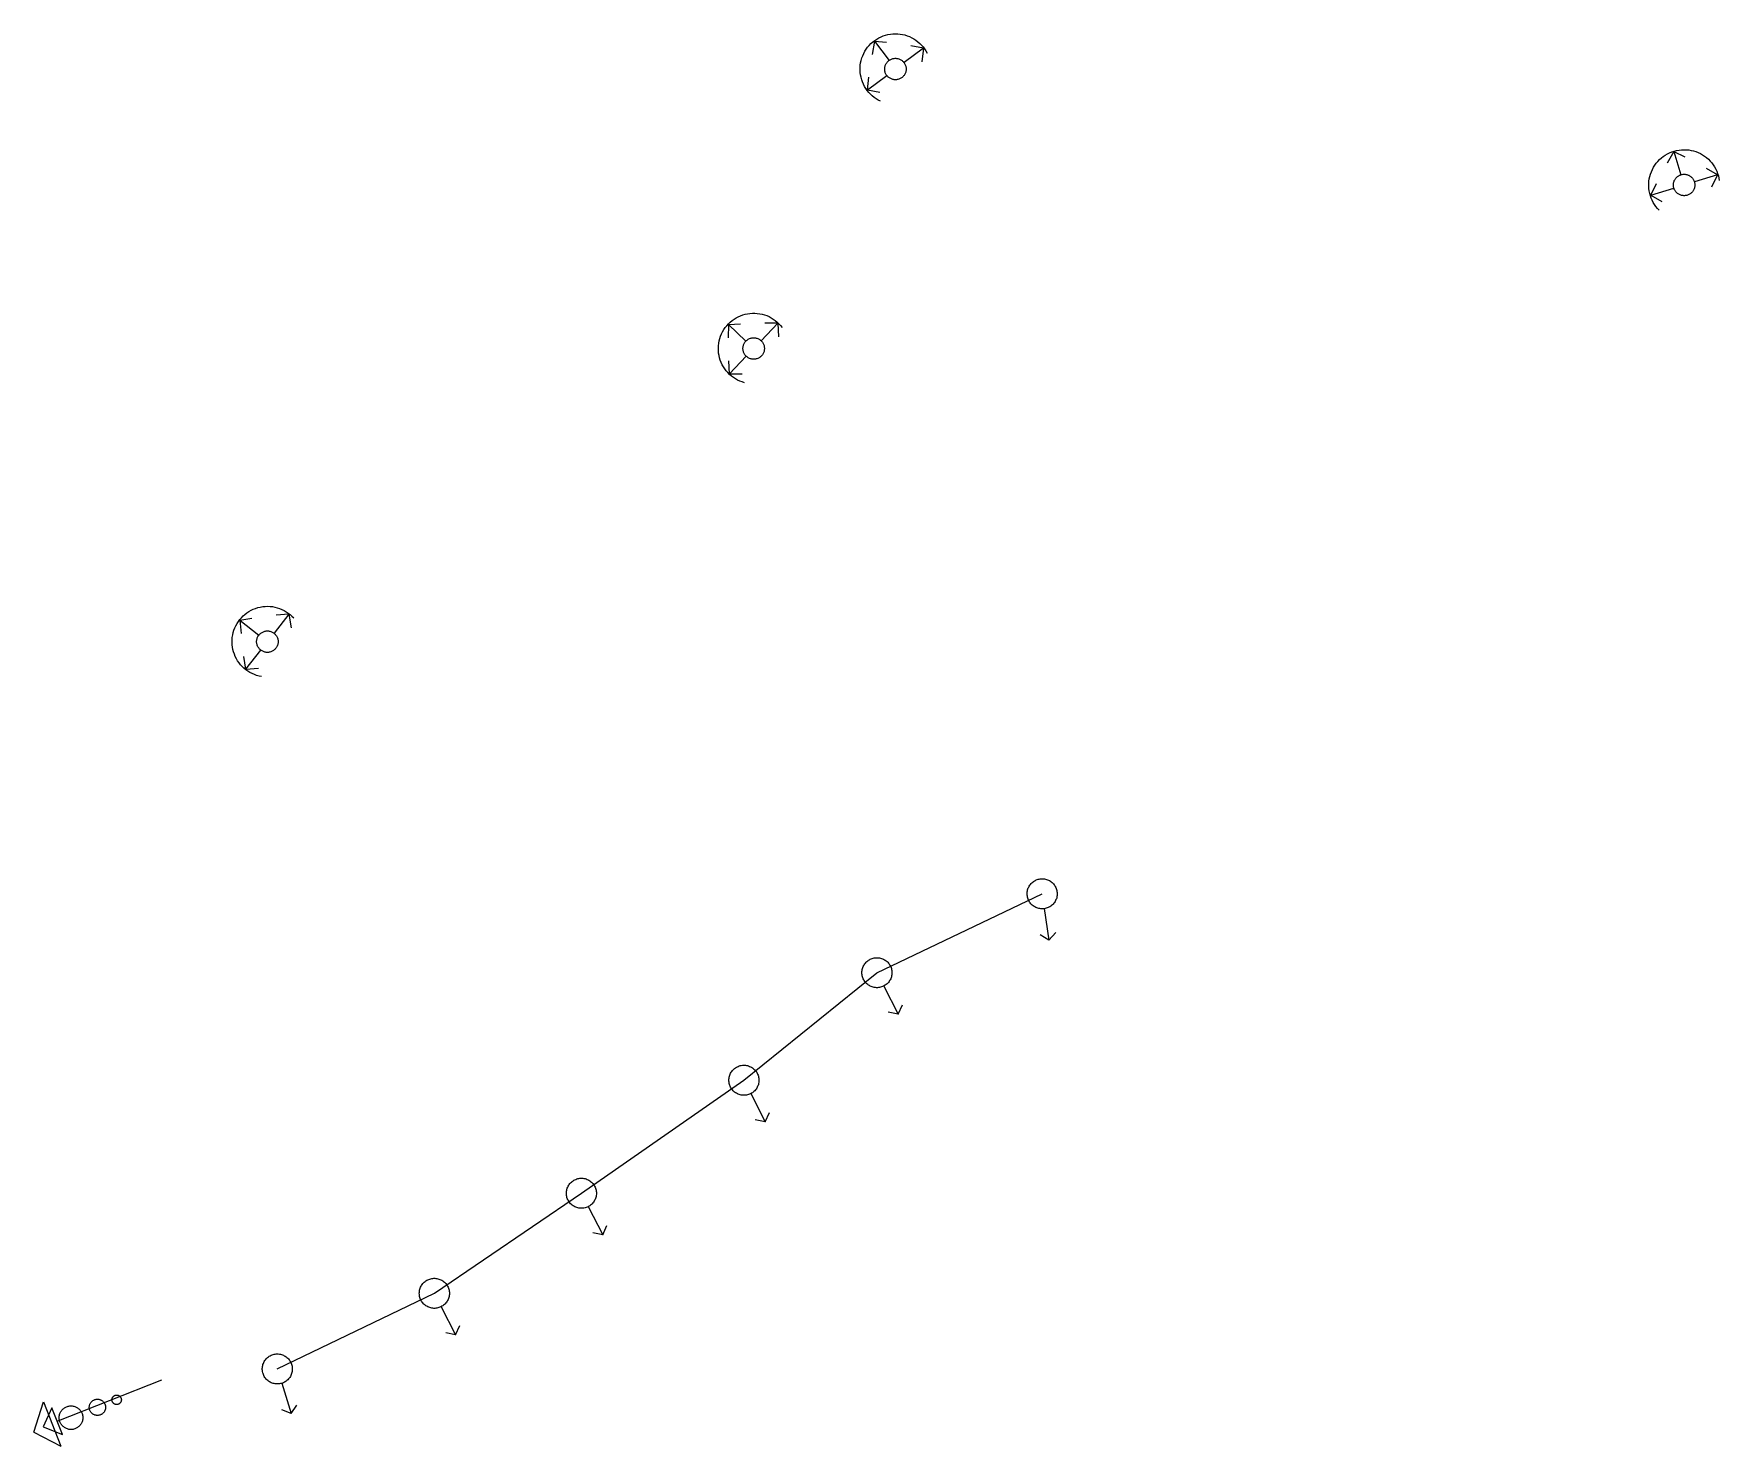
# Model space of a CAD drawing. Header units: inches. Extents: x 21905 to 29562, y 37649 to 43473.
# Drawn here: x 22855.4 to 23205.1, y 38401.6 to 38694.7 of the extents above; entities that cross this region are included whole.
import ezdxf

# ---------------------------------------------------------------- set-up
doc = ezdxf.new("R2010")
doc.units = ezdxf.units.IN
doc.header["$MEASUREMENT"] = 0

msp = doc.modelspace()

# ---------------------------------------------------------------- linework, layer by layer
for points in [[(23031.07, 38680.75), (23030.62, 38680.98), (23030.19, 38681.24), (23029.77, 38681.53), (23029.37, 38681.85), (23029, 38682.2), (23028.66, 38682.57), (23028.33, 38682.96), (23028.04, 38683.38), (23027.78, 38683.81), (23027.55, 38684.26), (23027.34, 38684.73), (23027.18, 38685.21), (23027.04, 38685.7), (23026.94, 38686.2), (23026.88, 38686.7), (23026.84, 38687.21), (23026.85, 38687.72), (23026.89, 38688.22), (23026.96, 38688.73), (23027.07, 38689.22), (23027.21, 38689.71), (23027.39, 38690.19), (23027.6, 38690.65), (23027.84, 38691.1), (23028.11, 38691.53), (23028.41, 38691.94), (23028.74, 38692.33), (23029.09, 38692.69), (23029.47, 38693.03), (23029.87, 38693.34), (23030.29, 38693.63), (23030.73, 38693.88), (23031.19, 38694.11), (23031.66, 38694.3), (23032.14, 38694.46), (23032.63, 38694.58), (23033.13, 38694.67), (23033.64, 38694.73), (23034.15, 38694.75), (23034.65, 38694.73), (23035.16, 38694.68), (23035.66, 38694.6), (23036.15, 38694.48), (23036.64, 38694.33), (23037.11, 38694.14), (23037.57, 38693.92), (23038.01, 38693.67), (23038.44, 38693.4), (23038.84, 38693.09), (23039.22, 38692.75), (23039.58, 38692.39), (23039.91, 38692.01), (23040.22, 38691.6), (23040.49, 38691.17), (23040.74, 38690.73)], [(23029.85, 38693.22), (23029.34, 38690.46)], [(23029.85, 38693.22), (23032.85, 38689.2)], [(23029.85, 38693.22), (23032.32, 38692.96)], [(23039.98, 38691.74), (23035.96, 38688.75)], [(23039.98, 38691.74), (23037.35, 38692.23)], [(23039.98, 38691.74), (23039.67, 38688.91)], [(23036.4, 38687.42), (23036.4, 38687.26), (23036.38, 38687.11), (23036.35, 38686.95), (23036.32, 38686.8), (23036.27, 38686.66), (23036.21, 38686.51), (23036.14, 38686.37), (23036.06, 38686.24), (23035.98, 38686.11), (23035.88, 38685.99), (23035.78, 38685.87), (23035.67, 38685.76), (23035.55, 38685.66), (23035.42, 38685.57), (23035.29, 38685.49), (23035.15, 38685.42), (23035.01, 38685.35), (23034.86, 38685.3), (23034.71, 38685.26), (23034.56, 38685.22), (23034.41, 38685.2), (23034.25, 38685.19), (23034.1, 38685.19), (23033.94, 38685.2), (23033.79, 38685.22), (23033.64, 38685.26), (23033.49, 38685.3), (23033.34, 38685.35), (23033.2, 38685.42), (23033.06, 38685.49), (23032.93, 38685.57), (23032.8, 38685.66), (23032.69, 38685.76), (23032.57, 38685.87), (23032.47, 38685.99), (23032.37, 38686.11), (23032.29, 38686.24), (23032.21, 38686.37), (23032.14, 38686.51), (23032.08, 38686.66), (23032.04, 38686.8), (23032, 38686.95), (23031.97, 38687.11), (23031.95, 38687.26), (23031.95, 38687.42), (23031.95, 38687.57), (23031.97, 38687.73), (23032, 38687.88), (23032.04, 38688.03), (23032.08, 38688.18), (23032.14, 38688.32), (23032.21, 38688.46), (23032.29, 38688.6), (23032.37, 38688.73), (23032.47, 38688.85), (23032.57, 38688.96), (23032.69, 38689.07), (23032.8, 38689.17), (23032.93, 38689.26), (23033.06, 38689.35), (23033.2, 38689.42), (23033.34, 38689.48), (23033.49, 38689.54), (23033.64, 38689.58), (23033.79, 38689.61), (23033.94, 38689.63), (23034.1, 38689.64), (23034.25, 38689.64), (23034.41, 38689.63), (23034.56, 38689.61), (23034.71, 38689.58), (23034.86, 38689.54), (23035.01, 38689.48), (23035.15, 38689.42), (23035.29, 38689.35), (23035.42, 38689.26), (23035.55, 38689.17), (23035.67, 38689.07), (23035.78, 38688.96), (23035.88, 38688.85), (23035.98, 38688.73), (23036.06, 38688.6), (23036.14, 38688.46), (23036.21, 38688.32), (23036.27, 38688.18), (23036.32, 38688.03), (23036.35, 38687.88), (23036.38, 38687.73), (23036.4, 38687.57), (23036.4, 38687.42)], [(23028.37, 38683.09), (23032.39, 38686.09)], [(23028.37, 38683.09), (23028.66, 38685.75)], [(23028.37, 38683.09), (23030.95, 38682.62)], [(23192.65, 38658.12), (23192.31, 38658.49), (23191.98, 38658.89), (23191.69, 38659.3), (23191.43, 38659.74), (23191.19, 38660.19), (23190.99, 38660.65), (23190.82, 38661.13), (23190.69, 38661.62), (23190.58, 38662.12), (23190.52, 38662.62), (23190.49, 38663.13), (23190.49, 38663.64), (23190.53, 38664.15), (23190.6, 38664.65), (23190.71, 38665.14), (23190.85, 38665.63), (23191.03, 38666.11), (23191.24, 38666.57), (23191.47, 38667.02), (23191.74, 38667.45), (23192.04, 38667.86), (23192.37, 38668.25), (23192.72, 38668.62), (23193.1, 38668.96), (23193.5, 38669.27), (23193.92, 38669.56), (23194.36, 38669.81), (23194.82, 38670.04), (23195.29, 38670.23), (23195.77, 38670.39), (23196.26, 38670.51), (23196.76, 38670.6), (23197.27, 38670.66), (23197.77, 38670.68), (23198.28, 38670.67), (23198.79, 38670.62), (23199.29, 38670.54), (23199.78, 38670.42), (23200.27, 38670.27), (23200.74, 38670.08), (23201.2, 38669.86), (23201.64, 38669.61), (23202.07, 38669.34), (23202.47, 38669.03), (23202.85, 38668.69), (23203.21, 38668.33), (23203.55, 38667.95), (23203.85, 38667.54), (23204.13, 38667.12), (23204.37, 38666.67), (23204.59, 38666.21), (23204.77, 38665.74), (23204.92, 38665.25), (23205.04, 38664.76), (23205.12, 38664.26)], [(23195.71, 38670.28), (23194.3, 38667.85)], [(23195.71, 38670.28), (23197.17, 38665.48)], [(23195.71, 38670.28), (23197.94, 38669.2)], [(23204.75, 38665.47), (23202.43, 38666.81)], [(23190.9, 38661.24), (23192.07, 38663.65)], [(23200.05, 38663.35), (23200.04, 38663.2), (23200.03, 38663.04), (23200, 38662.89), (23199.96, 38662.74), (23199.92, 38662.59), (23199.86, 38662.45), (23199.79, 38662.31), (23199.71, 38662.17), (23199.62, 38662.05), (23199.53, 38661.92), (23199.42, 38661.81), (23199.31, 38661.7), (23199.19, 38661.6), (23199.07, 38661.51), (23198.94, 38661.43), (23198.8, 38661.35), (23198.66, 38661.29), (23198.51, 38661.24), (23198.36, 38661.19), (23198.21, 38661.16), (23198.06, 38661.14), (23197.9, 38661.13), (23197.75, 38661.13), (23197.59, 38661.14), (23197.44, 38661.16), (23197.28, 38661.19), (23197.13, 38661.24), (23196.99, 38661.29), (23196.85, 38661.35), (23196.71, 38661.43), (23196.58, 38661.51), (23196.45, 38661.6), (23196.33, 38661.7), (23196.22, 38661.81), (23196.12, 38661.92), (23196.02, 38662.05), (23195.93, 38662.17), (23195.86, 38662.31), (23195.79, 38662.45), (23195.73, 38662.59), (23195.68, 38662.74), (23195.64, 38662.89), (23195.62, 38663.04), (23195.6, 38663.2), (23195.6, 38663.35), (23195.6, 38663.51), (23195.62, 38663.66), (23195.64, 38663.82), (23195.68, 38663.97), (23195.73, 38664.12), (23195.79, 38664.26), (23195.86, 38664.4), (23195.93, 38664.53), (23196.02, 38664.66), (23196.12, 38664.79), (23196.22, 38664.9), (23196.33, 38665.01), (23196.45, 38665.11), (23196.58, 38665.2), (23196.71, 38665.28), (23196.85, 38665.36), (23196.99, 38665.42), (23197.13, 38665.47), (23197.28, 38665.52), (23197.44, 38665.55), (23197.59, 38665.57), (23197.75, 38665.58), (23197.9, 38665.58), (23198.06, 38665.57), (23198.21, 38665.55), (23198.36, 38665.52), (23198.51, 38665.47), (23198.66, 38665.42), (23198.8, 38665.36), (23198.94, 38665.28), (23199.07, 38665.2), (23199.19, 38665.11), (23199.31, 38665.01), (23199.42, 38664.9), (23199.53, 38664.79), (23199.62, 38664.66), (23199.71, 38664.53), (23199.79, 38664.4), (23199.86, 38664.26), (23199.92, 38664.12), (23199.96, 38663.97), (23200, 38663.82), (23200.03, 38663.66), (23200.04, 38663.51), (23200.05, 38663.35)], [(23204.75, 38665.47), (23199.95, 38664)], [(23204.75, 38665.47), (23203.5, 38662.9)], [(23190.9, 38661.24), (23195.69, 38662.7)], [(23190.9, 38661.24), (23193.17, 38659.92)], [(23002.84, 38622.33), (23002.35, 38622.48), (23001.88, 38622.66), (23001.42, 38622.88), (23000.98, 38623.13), (23000.55, 38623.41), (23000.15, 38623.71), (22999.76, 38624.05), (22999.4, 38624.41), (22999.07, 38624.79), (22998.77, 38625.19), (22998.49, 38625.62), (22998.24, 38626.06), (22998.03, 38626.52), (22997.84, 38627), (22997.69, 38627.48), (22997.58, 38627.98), (22997.49, 38628.48), (22997.45, 38628.99), (22997.44, 38629.49), (22997.46, 38630), (22997.52, 38630.51), (22997.61, 38631.01), (22997.74, 38631.5), (22997.9, 38631.98), (22998.09, 38632.45), (22998.32, 38632.9), (22998.57, 38633.34), (22998.86, 38633.76), (22999.18, 38634.16), (22999.52, 38634.54), (22999.88, 38634.89), (23000.28, 38635.21), (23000.69, 38635.51), (23001.12, 38635.78), (23001.57, 38636.02), (23002.03, 38636.22), (23002.51, 38636.4), (23003, 38636.54), (23003.49, 38636.64), (23004, 38636.72), (23004.5, 38636.75), (23005.01, 38636.75), (23005.52, 38636.72), (23006.02, 38636.65), (23006.52, 38636.55), (23007.01, 38636.41), (23007.49, 38636.24), (23007.95, 38636.04), (23008.4, 38635.8), (23008.84, 38635.54), (23009.25, 38635.24), (23009.64, 38634.92), (23010.01, 38634.57), (23010.36, 38634.2), (23010.67, 38633.8)], [(22999.52, 38634.41), (22999.49, 38631.61)], [(22999.52, 38634.41), (23002, 38634.57)], [(22999.52, 38634.41), (23003.15, 38630.96)], [(23009.76, 38634.67), (23006.3, 38631.04)], [(23009.76, 38634.67), (23007.08, 38634.7)], [(23009.76, 38634.67), (23009.93, 38631.82)], [(23006.99, 38629.42), (23006.99, 38629.27), (23006.97, 38629.12), (23006.94, 38628.96), (23006.91, 38628.81), (23006.86, 38628.66), (23006.8, 38628.52), (23006.73, 38628.38), (23006.65, 38628.24), (23006.57, 38628.12), (23006.47, 38627.99), (23006.37, 38627.88), (23006.26, 38627.77), (23006.14, 38627.67), (23006.01, 38627.58), (23005.88, 38627.5), (23005.74, 38627.42), (23005.6, 38627.36), (23005.45, 38627.31), (23005.3, 38627.26), (23005.15, 38627.23), (23005, 38627.21), (23004.84, 38627.2), (23004.69, 38627.2), (23004.53, 38627.21), (23004.38, 38627.23), (23004.23, 38627.26), (23004.08, 38627.31), (23003.93, 38627.36), (23003.79, 38627.42), (23003.65, 38627.5), (23003.52, 38627.58), (23003.39, 38627.67), (23003.28, 38627.77), (23003.16, 38627.88), (23003.06, 38627.99), (23002.96, 38628.12), (23002.88, 38628.24), (23002.8, 38628.38), (23002.73, 38628.52), (23002.67, 38628.66), (23002.63, 38628.81), (23002.59, 38628.96), (23002.56, 38629.12), (23002.54, 38629.27), (23002.54, 38629.42), (23002.54, 38629.58), (23002.56, 38629.73), (23002.59, 38629.89), (23002.63, 38630.04), (23002.67, 38630.19), (23002.73, 38630.33), (23002.8, 38630.47), (23002.88, 38630.61), (23002.96, 38630.73), (23003.06, 38630.86), (23003.16, 38630.97), (23003.28, 38631.08), (23003.39, 38631.18), (23003.52, 38631.27), (23003.65, 38631.35), (23003.79, 38631.43), (23003.93, 38631.49), (23004.08, 38631.54), (23004.23, 38631.59), (23004.38, 38631.62), (23004.53, 38631.64), (23004.69, 38631.65), (23004.84, 38631.65), (23005, 38631.64), (23005.15, 38631.62), (23005.3, 38631.59), (23005.45, 38631.54), (23005.6, 38631.49), (23005.74, 38631.43), (23005.88, 38631.35), (23006.01, 38631.27), (23006.14, 38631.18), (23006.26, 38631.08), (23006.37, 38630.97), (23006.47, 38630.86), (23006.57, 38630.73), (23006.65, 38630.61), (23006.73, 38630.47), (23006.8, 38630.33), (23006.86, 38630.19), (23006.91, 38630.04), (23006.94, 38629.89), (23006.97, 38629.73), (23006.99, 38629.58), (23006.99, 38629.42)], [(22999.78, 38624.18), (22999.61, 38626.85)], [(22999.78, 38624.18), (23003.23, 38627.81)], [(22999.78, 38624.18), (23002.4, 38624.15)], [(22902.63, 38561.34), (22902.13, 38561.44), (22901.64, 38561.58), (22901.16, 38561.75), (22900.7, 38561.95), (22900.25, 38562.19), (22899.81, 38562.46), (22899.4, 38562.75), (22899.01, 38563.08), (22898.64, 38563.43), (22898.3, 38563.8), (22897.98, 38564.2), (22897.69, 38564.62), (22897.43, 38565.05), (22897.21, 38565.51), (22897.01, 38565.98), (22896.85, 38566.46), (22896.72, 38566.95), (22896.62, 38567.45), (22896.56, 38567.95), (22896.53, 38568.46), (22896.54, 38568.97), (22896.59, 38569.47), (22896.67, 38569.98), (22896.78, 38570.47), (22896.93, 38570.96), (22897.11, 38571.43), (22897.33, 38571.89), (22897.57, 38572.34), (22897.85, 38572.77), (22898.15, 38573.17), (22898.48, 38573.56), (22898.84, 38573.92), (22899.22, 38574.25), (22899.62, 38574.56), (22900.05, 38574.84), (22900.49, 38575.09), (22900.95, 38575.31), (22901.42, 38575.5), (22901.91, 38575.65), (22902.4, 38575.77), (22902.9, 38575.86), (22903.41, 38575.91), (22903.91, 38575.92), (22904.42, 38575.9), (22904.93, 38575.85), (22905.43, 38575.76), (22905.92, 38575.63), (22906.4, 38575.47), (22906.87, 38575.28), (22907.33, 38575.06), (22907.77, 38574.81), (22908.19, 38574.52), (22908.59, 38574.21), (22908.97, 38573.87), (22909.32, 38573.51)], [(22898.16, 38573.05), (22900.61, 38573.44)], [(22898.16, 38573.05), (22902.11, 38569.96)], [(22898.16, 38573.05), (22898.4, 38570.25)], [(22908.33, 38574.29), (22905.24, 38570.34)], [(22908.33, 38574.29), (22905.66, 38574.06)], [(22908.33, 38574.29), (22908.78, 38571.47)], [(22906.09, 38568.59), (22906.09, 38568.43), (22906.07, 38568.28), (22906.04, 38568.12), (22906, 38567.97), (22905.96, 38567.83), (22905.9, 38567.68), (22905.83, 38567.54), (22905.75, 38567.41), (22905.67, 38567.28), (22905.57, 38567.16), (22905.47, 38567.04), (22905.35, 38566.93), (22905.23, 38566.83), (22905.11, 38566.74), (22904.98, 38566.66), (22904.84, 38566.59), (22904.7, 38566.52), (22904.55, 38566.47), (22904.4, 38566.43), (22904.25, 38566.39), (22904.1, 38566.37), (22903.94, 38566.36), (22903.79, 38566.36), (22903.63, 38566.37), (22903.48, 38566.39), (22903.33, 38566.43), (22903.18, 38566.47), (22903.03, 38566.52), (22902.89, 38566.59), (22902.75, 38566.66), (22902.62, 38566.74), (22902.49, 38566.83), (22902.37, 38566.93), (22902.26, 38567.04), (22902.16, 38567.16), (22902.06, 38567.28), (22901.98, 38567.41), (22901.9, 38567.54), (22901.83, 38567.68), (22901.77, 38567.83), (22901.72, 38567.97), (22901.69, 38568.12), (22901.66, 38568.28), (22901.64, 38568.43), (22901.64, 38568.59), (22901.64, 38568.74), (22901.66, 38568.9), (22901.69, 38569.05), (22901.72, 38569.2), (22901.77, 38569.35), (22901.83, 38569.49), (22901.9, 38569.63), (22901.98, 38569.77), (22902.06, 38569.9), (22902.16, 38570.02), (22902.26, 38570.13), (22902.37, 38570.24), (22902.49, 38570.34), (22902.62, 38570.43), (22902.75, 38570.52), (22902.89, 38570.59), (22903.03, 38570.65), (22903.18, 38570.7), (22903.33, 38570.75), (22903.48, 38570.78), (22903.63, 38570.8), (22903.79, 38570.81), (22903.94, 38570.81), (22904.1, 38570.8), (22904.25, 38570.78), (22904.4, 38570.75), (22904.55, 38570.7), (22904.7, 38570.65), (22904.84, 38570.59), (22904.98, 38570.52), (22905.11, 38570.43), (22905.23, 38570.34), (22905.35, 38570.24), (22905.47, 38570.13), (22905.57, 38570.02), (22905.67, 38569.9), (22905.75, 38569.77), (22905.83, 38569.63), (22905.9, 38569.49), (22905.96, 38569.35), (22906, 38569.2), (22906.04, 38569.05), (22906.07, 38568.9), (22906.09, 38568.74), (22906.09, 38568.59)], [(22899.4, 38562.89), (22898.98, 38565.53)], [(22899.4, 38562.89), (22902.49, 38566.83)], [(22899.4, 38562.89), (22902.01, 38563.11)], [(23067.57, 38515.25), (23067.49, 38515.05), (23067.4, 38514.85), (23067.3, 38514.66), (23067.18, 38514.48), (23067.05, 38514.3), (23066.91, 38514.14), (23066.75, 38513.98), (23066.59, 38513.84), (23066.41, 38513.71), (23066.23, 38513.59), (23066.04, 38513.49), (23065.85, 38513.39), (23065.64, 38513.32), (23065.43, 38513.25), (23065.22, 38513.2), (23065.01, 38513.17), (23064.79, 38513.15), (23064.57, 38513.15), (23064.36, 38513.16), (23064.14, 38513.18), (23063.93, 38513.22), (23063.72, 38513.28), (23063.51, 38513.35), (23063.31, 38513.44), (23063.12, 38513.53), (23062.93, 38513.65), (23062.75, 38513.77), (23062.58, 38513.91), (23062.42, 38514.06), (23062.27, 38514.21), (23062.14, 38514.38), (23062.01, 38514.56), (23061.9, 38514.75), (23061.8, 38514.94), (23061.72, 38515.14), (23061.64, 38515.35), (23061.59, 38515.56), (23061.55, 38515.77), (23061.52, 38515.99), (23061.51, 38516.2), (23061.51, 38516.42), (23061.53, 38516.64), (23061.56, 38516.85), (23061.61, 38517.06), (23061.68, 38517.27), (23061.75, 38517.48), (23061.85, 38517.67), (23061.95, 38517.86), (23062.07, 38518.05), (23062.2, 38518.22), (23062.34, 38518.38), (23062.5, 38518.54), (23062.66, 38518.68), (23062.83, 38518.81), (23063.02, 38518.93), (23063.21, 38519.04), (23063.4, 38519.13), (23063.61, 38519.21), (23063.81, 38519.27), (23064.03, 38519.32), (23064.24, 38519.35), (23064.46, 38519.37), (23064.67, 38519.38), (23064.89, 38519.37), (23065.11, 38519.34), (23065.32, 38519.3), (23065.53, 38519.24), (23065.74, 38519.17), (23065.94, 38519.09), (23066.13, 38518.99), (23066.32, 38518.88), (23066.5, 38518.75), (23066.67, 38518.62), (23066.82, 38518.47), (23066.97, 38518.31), (23067.11, 38518.14), (23067.24, 38517.96), (23067.35, 38517.78), (23067.45, 38517.58), (23067.53, 38517.38), (23067.6, 38517.18), (23067.66, 38516.97), (23067.7, 38516.75), (23067.73, 38516.54), (23067.74, 38516.32), (23067.74, 38516.1), (23067.72, 38515.89), (23067.68, 38515.67), (23067.64, 38515.46), (23067.57, 38515.25)], [(23067.57, 38515.25), (23067.49, 38515.05), (23067.4, 38514.85), (23067.3, 38514.66), (23067.18, 38514.48), (23067.05, 38514.3), (23066.91, 38514.14), (23066.75, 38513.98), (23066.59, 38513.84), (23066.41, 38513.71), (23066.23, 38513.59), (23066.04, 38513.49), (23065.85, 38513.39), (23065.64, 38513.32), (23065.43, 38513.25), (23065.22, 38513.2), (23065.01, 38513.17), (23064.79, 38513.15), (23064.57, 38513.15), (23064.36, 38513.16), (23064.14, 38513.18), (23063.93, 38513.22), (23063.72, 38513.28), (23063.51, 38513.35), (23063.31, 38513.44), (23063.12, 38513.53), (23062.93, 38513.65), (23062.75, 38513.77), (23062.58, 38513.91), (23062.42, 38514.06), (23062.27, 38514.21), (23062.14, 38514.38), (23062.01, 38514.56), (23061.9, 38514.75), (23061.8, 38514.94), (23061.72, 38515.14), (23061.64, 38515.35), (23061.59, 38515.56), (23061.55, 38515.77), (23061.52, 38515.99), (23061.51, 38516.2), (23061.51, 38516.42), (23061.53, 38516.64), (23061.56, 38516.85), (23061.61, 38517.06), (23061.68, 38517.27), (23061.75, 38517.48), (23061.85, 38517.67), (23061.95, 38517.86), (23062.07, 38518.05), (23062.2, 38518.22), (23062.34, 38518.38), (23062.5, 38518.54), (23062.66, 38518.68), (23062.83, 38518.81), (23063.02, 38518.93), (23063.21, 38519.04), (23063.4, 38519.13), (23063.61, 38519.21), (23063.81, 38519.27), (23064.03, 38519.32), (23064.24, 38519.35), (23064.46, 38519.37), (23064.67, 38519.38), (23064.89, 38519.37), (23065.11, 38519.34), (23065.32, 38519.3), (23065.53, 38519.24), (23065.74, 38519.17), (23065.94, 38519.09), (23066.13, 38518.99), (23066.32, 38518.88), (23066.5, 38518.75), (23066.67, 38518.62), (23066.82, 38518.47), (23066.97, 38518.31), (23067.11, 38518.14), (23067.24, 38517.96), (23067.35, 38517.78), (23067.45, 38517.58), (23067.53, 38517.38), (23067.6, 38517.18), (23067.66, 38516.97), (23067.7, 38516.75), (23067.73, 38516.54), (23067.74, 38516.32), (23067.74, 38516.1), (23067.72, 38515.89), (23067.68, 38515.67), (23067.64, 38515.46), (23067.57, 38515.25)], [(22905.92, 38417.66), (22938.51, 38433.36), (22969.02, 38454.12), (23002.74, 38477.57), (23030.34, 38499.89), (23064.62, 38516.26)], [(22905.92, 38417.66), (22938.51, 38433.36), (22969.02, 38454.12), (23002.74, 38477.57), (23030.34, 38499.89), (23064.62, 38516.26)], [(23065.06, 38513.18), (23066.01, 38506.67)], [(23065.06, 38513.18), (23066.01, 38506.67)], [(23066.01, 38506.67), (23064.18, 38507.72)], [(23066.01, 38506.67), (23064.18, 38507.72)], [(23066.01, 38506.67), (23067.46, 38508.2)], [(23066.01, 38506.67), (23067.46, 38508.2)], [(23033.46, 38499.89), (23033.45, 38499.68), (23033.43, 38499.46), (23033.39, 38499.25), (23033.34, 38499.04), (23033.27, 38498.83), (23033.19, 38498.63), (23033.09, 38498.43), (23032.98, 38498.24), (23032.86, 38498.06), (23032.73, 38497.89), (23032.58, 38497.73), (23032.43, 38497.58), (23032.26, 38497.44), (23032.08, 38497.31), (23031.9, 38497.2), (23031.71, 38497.09), (23031.51, 38497.01), (23031.3, 38496.93), (23031.09, 38496.87), (23030.88, 38496.83), (23030.67, 38496.8), (23030.45, 38496.78), (23030.23, 38496.78), (23030.02, 38496.8), (23029.8, 38496.83), (23029.59, 38496.87), (23029.38, 38496.93), (23029.17, 38497.01), (23028.97, 38497.09), (23028.78, 38497.2), (23028.6, 38497.31), (23028.42, 38497.44), (23028.26, 38497.58), (23028.1, 38497.73), (23027.95, 38497.89), (23027.82, 38498.06), (23027.7, 38498.24), (23027.59, 38498.43), (23027.49, 38498.63), (23027.41, 38498.83), (23027.34, 38499.04), (23027.29, 38499.25), (23027.25, 38499.46), (23027.23, 38499.68), (23027.22, 38499.89), (23027.23, 38500.11), (23027.25, 38500.33), (23027.29, 38500.54), (23027.34, 38500.75), (23027.41, 38500.96), (23027.49, 38501.16), (23027.59, 38501.36), (23027.7, 38501.55), (23027.82, 38501.73), (23027.95, 38501.9), (23028.1, 38502.06), (23028.26, 38502.21), (23028.42, 38502.35), (23028.6, 38502.48), (23028.78, 38502.59), (23028.97, 38502.7), (23029.17, 38502.78), (23029.38, 38502.86), (23029.59, 38502.92), (23029.8, 38502.96), (23030.02, 38502.99), (23030.23, 38503.01), (23030.45, 38503.01), (23030.67, 38502.99), (23030.88, 38502.96), (23031.09, 38502.92), (23031.3, 38502.86), (23031.51, 38502.78), (23031.71, 38502.7), (23031.9, 38502.59), (23032.08, 38502.48), (23032.26, 38502.35), (23032.43, 38502.21), (23032.58, 38502.06), (23032.73, 38501.9), (23032.86, 38501.73), (23032.98, 38501.55), (23033.09, 38501.36), (23033.19, 38501.16), (23033.27, 38500.96), (23033.34, 38500.75), (23033.39, 38500.54), (23033.43, 38500.33), (23033.45, 38500.11), (23033.46, 38499.89)], [(23033.46, 38499.89), (23033.45, 38499.68), (23033.43, 38499.46), (23033.39, 38499.25), (23033.34, 38499.04), (23033.27, 38498.83), (23033.19, 38498.63), (23033.09, 38498.43), (23032.98, 38498.24), (23032.86, 38498.06), (23032.73, 38497.89), (23032.58, 38497.73), (23032.43, 38497.58), (23032.26, 38497.44), (23032.08, 38497.31), (23031.9, 38497.2), (23031.71, 38497.09), (23031.51, 38497.01), (23031.3, 38496.93), (23031.09, 38496.87), (23030.88, 38496.83), (23030.67, 38496.8), (23030.45, 38496.78), (23030.23, 38496.78), (23030.02, 38496.8), (23029.8, 38496.83), (23029.59, 38496.87), (23029.38, 38496.93), (23029.17, 38497.01), (23028.97, 38497.09), (23028.78, 38497.2), (23028.6, 38497.31), (23028.42, 38497.44), (23028.26, 38497.58), (23028.1, 38497.73), (23027.95, 38497.89), (23027.82, 38498.06), (23027.7, 38498.24), (23027.59, 38498.43), (23027.49, 38498.63), (23027.41, 38498.83), (23027.34, 38499.04), (23027.29, 38499.25), (23027.25, 38499.46), (23027.23, 38499.68), (23027.22, 38499.89), (23027.23, 38500.11), (23027.25, 38500.33), (23027.29, 38500.54), (23027.34, 38500.75), (23027.41, 38500.96), (23027.49, 38501.16), (23027.59, 38501.36), (23027.7, 38501.55), (23027.82, 38501.73), (23027.95, 38501.9), (23028.1, 38502.06), (23028.26, 38502.21), (23028.42, 38502.35), (23028.6, 38502.48), (23028.78, 38502.59), (23028.97, 38502.7), (23029.17, 38502.78), (23029.38, 38502.86), (23029.59, 38502.92), (23029.8, 38502.96), (23030.02, 38502.99), (23030.23, 38503.01), (23030.45, 38503.01), (23030.67, 38502.99), (23030.88, 38502.96), (23031.09, 38502.92), (23031.3, 38502.86), (23031.51, 38502.78), (23031.71, 38502.7), (23031.9, 38502.59), (23032.08, 38502.48), (23032.26, 38502.35), (23032.43, 38502.21), (23032.58, 38502.06), (23032.73, 38501.9), (23032.86, 38501.73), (23032.98, 38501.55), (23033.09, 38501.36), (23033.19, 38501.16), (23033.27, 38500.96), (23033.34, 38500.75), (23033.39, 38500.54), (23033.43, 38500.33), (23033.45, 38500.11), (23033.46, 38499.89)], [(23031.76, 38497.12), (23034.76, 38491.28)], [(23031.76, 38497.12), (23034.76, 38491.28)], [(23034.76, 38491.28), (23035.64, 38493.19)], [(23034.76, 38491.28), (23035.64, 38493.19)], [(23034.76, 38491.28), (23032.69, 38491.68)], [(23034.76, 38491.28), (23032.69, 38491.68)], [(23005.86, 38477.57), (23005.85, 38477.36), (23005.83, 38477.14), (23005.79, 38476.93), (23005.74, 38476.71), (23005.67, 38476.51), (23005.59, 38476.31), (23005.49, 38476.11), (23005.39, 38475.92), (23005.26, 38475.74), (23005.13, 38475.57), (23004.98, 38475.41), (23004.83, 38475.26), (23004.66, 38475.12), (23004.49, 38474.99), (23004.3, 38474.87), (23004.11, 38474.77), (23003.91, 38474.68), (23003.71, 38474.61), (23003.5, 38474.55), (23003.28, 38474.5), (23003.07, 38474.47), (23002.85, 38474.46), (23002.63, 38474.46), (23002.42, 38474.47), (23002.2, 38474.5), (23001.99, 38474.55), (23001.78, 38474.61), (23001.57, 38474.68), (23001.38, 38474.77), (23001.18, 38474.87), (23001, 38474.99), (23000.82, 38475.12), (23000.66, 38475.26), (23000.5, 38475.41), (23000.35, 38475.57), (23000.22, 38475.74), (23000.1, 38475.92), (22999.99, 38476.11), (22999.9, 38476.31), (22999.81, 38476.51), (22999.75, 38476.71), (22999.69, 38476.93), (22999.66, 38477.14), (22999.63, 38477.36), (22999.63, 38477.57), (22999.63, 38477.79), (22999.66, 38478.01), (22999.69, 38478.22), (22999.75, 38478.43), (22999.81, 38478.64), (22999.9, 38478.84), (22999.99, 38479.04), (23000.1, 38479.23), (23000.22, 38479.41), (23000.35, 38479.58), (23000.5, 38479.74), (23000.66, 38479.89), (23000.82, 38480.03), (23001, 38480.16), (23001.18, 38480.27), (23001.38, 38480.37), (23001.57, 38480.46), (23001.78, 38480.54), (23001.99, 38480.6), (23002.2, 38480.64), (23002.42, 38480.67), (23002.63, 38480.69), (23002.85, 38480.69), (23003.07, 38480.67), (23003.28, 38480.64), (23003.5, 38480.6), (23003.71, 38480.54), (23003.91, 38480.46), (23004.11, 38480.37), (23004.3, 38480.27), (23004.49, 38480.16), (23004.66, 38480.03), (23004.83, 38479.89), (23004.98, 38479.74), (23005.13, 38479.58), (23005.26, 38479.41), (23005.39, 38479.23), (23005.49, 38479.04), (23005.59, 38478.84), (23005.67, 38478.64), (23005.74, 38478.43), (23005.79, 38478.22), (23005.83, 38478.01), (23005.85, 38477.79), (23005.86, 38477.57)], [(23005.86, 38477.57), (23005.85, 38477.36), (23005.83, 38477.14), (23005.79, 38476.93), (23005.74, 38476.71), (23005.67, 38476.51), (23005.59, 38476.31), (23005.49, 38476.11), (23005.39, 38475.92), (23005.26, 38475.74), (23005.13, 38475.57), (23004.98, 38475.41), (23004.83, 38475.26), (23004.66, 38475.12), (23004.49, 38474.99), (23004.3, 38474.87), (23004.11, 38474.77), (23003.91, 38474.68), (23003.71, 38474.61), (23003.5, 38474.55), (23003.28, 38474.5), (23003.07, 38474.47), (23002.85, 38474.46), (23002.63, 38474.46), (23002.42, 38474.47), (23002.2, 38474.5), (23001.99, 38474.55), (23001.78, 38474.61), (23001.57, 38474.68), (23001.38, 38474.77), (23001.18, 38474.87), (23001, 38474.99), (23000.82, 38475.12), (23000.66, 38475.26), (23000.5, 38475.41), (23000.35, 38475.57), (23000.22, 38475.74), (23000.1, 38475.92), (22999.99, 38476.11), (22999.9, 38476.31), (22999.81, 38476.51), (22999.75, 38476.71), (22999.69, 38476.93), (22999.66, 38477.14), (22999.63, 38477.36), (22999.63, 38477.57), (22999.63, 38477.79), (22999.66, 38478.01), (22999.69, 38478.22), (22999.75, 38478.43), (22999.81, 38478.64), (22999.9, 38478.84), (22999.99, 38479.04), (23000.1, 38479.23), (23000.22, 38479.41), (23000.35, 38479.58), (23000.5, 38479.74), (23000.66, 38479.89), (23000.82, 38480.03), (23001, 38480.16), (23001.18, 38480.27), (23001.38, 38480.37), (23001.57, 38480.46), (23001.78, 38480.54), (23001.99, 38480.6), (23002.2, 38480.64), (23002.42, 38480.67), (23002.63, 38480.69), (23002.85, 38480.69), (23003.07, 38480.67), (23003.28, 38480.64), (23003.5, 38480.6), (23003.71, 38480.54), (23003.91, 38480.46), (23004.11, 38480.37), (23004.3, 38480.27), (23004.49, 38480.16), (23004.66, 38480.03), (23004.83, 38479.89), (23004.98, 38479.74), (23005.13, 38479.58), (23005.26, 38479.41), (23005.39, 38479.23), (23005.49, 38479.04), (23005.59, 38478.84), (23005.67, 38478.64), (23005.74, 38478.43), (23005.79, 38478.22), (23005.83, 38478.01), (23005.85, 38477.79), (23005.86, 38477.57)], [(23004.16, 38474.8), (23007.17, 38468.96)], [(23004.16, 38474.8), (23007.17, 38468.96)], [(23007.17, 38468.96), (23005.1, 38469.36)], [(23007.17, 38468.96), (23005.1, 38469.36)], [(23007.17, 38468.96), (23008.04, 38470.87)], [(23007.17, 38468.96), (23008.04, 38470.87)], [(22972.14, 38454.12), (22972.13, 38453.9), (22972.11, 38453.69), (22972.07, 38453.47), (22972.02, 38453.26), (22971.95, 38453.06), (22971.87, 38452.85), (22971.77, 38452.66), (22971.67, 38452.47), (22971.54, 38452.29), (22971.41, 38452.12), (22971.26, 38451.96), (22971.11, 38451.81), (22970.94, 38451.67), (22970.77, 38451.54), (22970.58, 38451.42), (22970.39, 38451.32), (22970.19, 38451.23), (22969.99, 38451.16), (22969.78, 38451.1), (22969.56, 38451.05), (22969.35, 38451.02), (22969.13, 38451.01), (22968.91, 38451.01), (22968.7, 38451.02), (22968.48, 38451.05), (22968.27, 38451.1), (22968.06, 38451.16), (22967.86, 38451.23), (22967.66, 38451.32), (22967.46, 38451.42), (22967.28, 38451.54), (22967.1, 38451.67), (22966.94, 38451.81), (22966.78, 38451.96), (22966.64, 38452.12), (22966.5, 38452.29), (22966.38, 38452.47), (22966.27, 38452.66), (22966.18, 38452.85), (22966.09, 38453.06), (22966.03, 38453.26), (22965.97, 38453.47), (22965.94, 38453.69), (22965.91, 38453.9), (22965.91, 38454.12), (22965.91, 38454.34), (22965.94, 38454.56), (22965.97, 38454.77), (22966.03, 38454.98), (22966.09, 38455.19), (22966.18, 38455.39), (22966.27, 38455.59), (22966.38, 38455.77), (22966.5, 38455.95), (22966.64, 38456.13), (22966.78, 38456.29), (22966.94, 38456.44), (22967.1, 38456.58), (22967.28, 38456.71), (22967.46, 38456.82), (22967.66, 38456.92), (22967.86, 38457.01), (22968.06, 38457.09), (22968.27, 38457.15), (22968.48, 38457.19), (22968.7, 38457.22), (22968.91, 38457.24), (22969.13, 38457.24), (22969.35, 38457.22), (22969.56, 38457.19), (22969.78, 38457.15), (22969.99, 38457.09), (22970.19, 38457.01), (22970.39, 38456.92), (22970.58, 38456.82), (22970.77, 38456.71), (22970.94, 38456.58), (22971.11, 38456.44), (22971.26, 38456.29), (22971.41, 38456.13), (22971.54, 38455.95), (22971.67, 38455.77), (22971.77, 38455.59), (22971.87, 38455.39), (22971.95, 38455.19), (22972.02, 38454.98), (22972.07, 38454.77), (22972.11, 38454.56), (22972.13, 38454.34), (22972.14, 38454.12)], [(22972.14, 38454.12), (22972.13, 38453.9), (22972.11, 38453.69), (22972.07, 38453.47), (22972.02, 38453.26), (22971.95, 38453.06), (22971.87, 38452.85), (22971.77, 38452.66), (22971.67, 38452.47), (22971.54, 38452.29), (22971.41, 38452.12), (22971.26, 38451.96), (22971.11, 38451.81), (22970.94, 38451.67), (22970.77, 38451.54), (22970.58, 38451.42), (22970.39, 38451.32), (22970.19, 38451.23), (22969.99, 38451.16), (22969.78, 38451.1), (22969.56, 38451.05), (22969.35, 38451.02), (22969.13, 38451.01), (22968.91, 38451.01), (22968.7, 38451.02), (22968.48, 38451.05), (22968.27, 38451.1), (22968.06, 38451.16), (22967.86, 38451.23), (22967.66, 38451.32), (22967.46, 38451.42), (22967.28, 38451.54), (22967.1, 38451.67), (22966.94, 38451.81), (22966.78, 38451.96), (22966.64, 38452.12), (22966.5, 38452.29), (22966.38, 38452.47), (22966.27, 38452.66), (22966.18, 38452.85), (22966.09, 38453.06), (22966.03, 38453.26), (22965.97, 38453.47), (22965.94, 38453.69), (22965.91, 38453.9), (22965.91, 38454.12), (22965.91, 38454.34), (22965.94, 38454.56), (22965.97, 38454.77), (22966.03, 38454.98), (22966.09, 38455.19), (22966.18, 38455.39), (22966.27, 38455.59), (22966.38, 38455.77), (22966.5, 38455.95), (22966.64, 38456.13), (22966.78, 38456.29), (22966.94, 38456.44), (22967.1, 38456.58), (22967.28, 38456.71), (22967.46, 38456.82), (22967.66, 38456.92), (22967.86, 38457.01), (22968.06, 38457.09), (22968.27, 38457.15), (22968.48, 38457.19), (22968.7, 38457.22), (22968.91, 38457.24), (22969.13, 38457.24), (22969.35, 38457.22), (22969.56, 38457.19), (22969.78, 38457.15), (22969.99, 38457.09), (22970.19, 38457.01), (22970.39, 38456.92), (22970.58, 38456.82), (22970.77, 38456.71), (22970.94, 38456.58), (22971.11, 38456.44), (22971.26, 38456.29), (22971.41, 38456.13), (22971.54, 38455.95), (22971.67, 38455.77), (22971.77, 38455.59), (22971.87, 38455.39), (22971.95, 38455.19), (22972.02, 38454.98), (22972.07, 38454.77), (22972.11, 38454.56), (22972.13, 38454.34), (22972.14, 38454.12)], [(22970.44, 38451.35), (22973.45, 38445.5)], [(22970.44, 38451.35), (22973.45, 38445.5)], [(22973.45, 38445.5), (22974.32, 38447.42)], [(22973.45, 38445.5), (22974.32, 38447.42)], [(22973.45, 38445.5), (22971.38, 38445.9)], [(22973.45, 38445.5), (22971.38, 38445.9)], [(22941.62, 38433.36), (22941.62, 38433.14), (22941.59, 38432.92), (22941.56, 38432.71), (22941.5, 38432.5), (22941.44, 38432.29), (22941.35, 38432.09), (22941.26, 38431.89), (22941.15, 38431.71), (22941.03, 38431.53), (22940.89, 38431.35), (22940.75, 38431.19), (22940.59, 38431.04), (22940.43, 38430.9), (22940.25, 38430.77), (22940.07, 38430.66), (22939.87, 38430.56), (22939.67, 38430.47), (22939.47, 38430.39), (22939.26, 38430.33), (22939.05, 38430.29), (22938.83, 38430.26), (22938.62, 38430.24), (22938.4, 38430.24), (22938.18, 38430.26), (22937.97, 38430.29), (22937.75, 38430.33), (22937.54, 38430.39), (22937.34, 38430.47), (22937.14, 38430.56), (22936.95, 38430.66), (22936.76, 38430.77), (22936.59, 38430.9), (22936.42, 38431.04), (22936.27, 38431.19), (22936.12, 38431.35), (22935.99, 38431.53), (22935.86, 38431.71), (22935.76, 38431.89), (22935.66, 38432.09), (22935.58, 38432.29), (22935.51, 38432.5), (22935.46, 38432.71), (22935.42, 38432.92), (22935.4, 38433.14), (22935.39, 38433.36), (22935.4, 38433.58), (22935.42, 38433.79), (22935.46, 38434.01), (22935.51, 38434.22), (22935.58, 38434.42), (22935.66, 38434.63), (22935.76, 38434.82), (22935.86, 38435.01), (22935.99, 38435.19), (22936.12, 38435.36), (22936.27, 38435.52), (22936.42, 38435.67), (22936.59, 38435.81), (22936.76, 38435.94), (22936.95, 38436.06), (22937.14, 38436.16), (22937.34, 38436.25), (22937.54, 38436.32), (22937.75, 38436.38), (22937.97, 38436.43), (22938.18, 38436.46), (22938.4, 38436.47), (22938.62, 38436.47), (22938.83, 38436.46), (22939.05, 38436.43), (22939.26, 38436.38), (22939.47, 38436.32), (22939.67, 38436.25), (22939.87, 38436.16), (22940.07, 38436.06), (22940.25, 38435.94), (22940.43, 38435.81), (22940.59, 38435.67), (22940.75, 38435.52), (22940.89, 38435.36), (22941.03, 38435.19), (22941.15, 38435.01), (22941.26, 38434.82), (22941.35, 38434.63), (22941.44, 38434.42), (22941.5, 38434.22), (22941.56, 38434.01), (22941.59, 38433.79), (22941.62, 38433.58), (22941.62, 38433.36)], [(22941.62, 38433.36), (22941.62, 38433.14), (22941.59, 38432.92), (22941.56, 38432.71), (22941.5, 38432.5), (22941.44, 38432.29), (22941.35, 38432.09), (22941.26, 38431.89), (22941.15, 38431.71), (22941.03, 38431.53), (22940.89, 38431.35), (22940.75, 38431.19), (22940.59, 38431.04), (22940.43, 38430.9), (22940.25, 38430.77), (22940.07, 38430.66), (22939.87, 38430.56), (22939.67, 38430.47), (22939.47, 38430.39), (22939.26, 38430.33), (22939.05, 38430.29), (22938.83, 38430.26), (22938.62, 38430.24), (22938.4, 38430.24), (22938.18, 38430.26), (22937.97, 38430.29), (22937.75, 38430.33), (22937.54, 38430.39), (22937.34, 38430.47), (22937.14, 38430.56), (22936.95, 38430.66), (22936.76, 38430.77), (22936.59, 38430.9), (22936.42, 38431.04), (22936.27, 38431.19), (22936.12, 38431.35), (22935.99, 38431.53), (22935.86, 38431.71), (22935.76, 38431.89), (22935.66, 38432.09), (22935.58, 38432.29), (22935.51, 38432.5), (22935.46, 38432.71), (22935.42, 38432.92), (22935.4, 38433.14), (22935.39, 38433.36), (22935.4, 38433.58), (22935.42, 38433.79), (22935.46, 38434.01), (22935.51, 38434.22), (22935.58, 38434.42), (22935.66, 38434.63), (22935.76, 38434.82), (22935.86, 38435.01), (22935.99, 38435.19), (22936.12, 38435.36), (22936.27, 38435.52), (22936.42, 38435.67), (22936.59, 38435.81), (22936.76, 38435.94), (22936.95, 38436.06), (22937.14, 38436.16), (22937.34, 38436.25), (22937.54, 38436.32), (22937.75, 38436.38), (22937.97, 38436.43), (22938.18, 38436.46), (22938.4, 38436.47), (22938.62, 38436.47), (22938.83, 38436.46), (22939.05, 38436.43), (22939.26, 38436.38), (22939.47, 38436.32), (22939.67, 38436.25), (22939.87, 38436.16), (22940.07, 38436.06), (22940.25, 38435.94), (22940.43, 38435.81), (22940.59, 38435.67), (22940.75, 38435.52), (22940.89, 38435.36), (22941.03, 38435.19), (22941.15, 38435.01), (22941.26, 38434.82), (22941.35, 38434.63), (22941.44, 38434.42), (22941.5, 38434.22), (22941.56, 38434.01), (22941.59, 38433.79), (22941.62, 38433.58), (22941.62, 38433.36)], [(22939.92, 38430.58), (22942.93, 38424.74)], [(22939.92, 38430.58), (22942.93, 38424.74)], [(22942.93, 38424.74), (22943.81, 38426.66)], [(22942.93, 38424.74), (22943.81, 38426.66)], [(22942.93, 38424.74), (22940.86, 38425.14)], [(22942.93, 38424.74), (22940.86, 38425.14)], [(22908.99, 38417.13), (22908.95, 38416.91), (22908.89, 38416.7), (22908.82, 38416.5), (22908.73, 38416.3), (22908.63, 38416.11), (22908.51, 38415.92), (22908.38, 38415.75), (22908.24, 38415.58), (22908.09, 38415.42), (22907.93, 38415.28), (22907.76, 38415.14), (22907.58, 38415.02), (22907.39, 38414.91), (22907.2, 38414.81), (22907, 38414.73), (22906.79, 38414.66), (22906.58, 38414.61), (22906.37, 38414.57), (22906.15, 38414.55), (22905.93, 38414.54), (22905.71, 38414.55), (22905.5, 38414.57), (22905.28, 38414.61), (22905.07, 38414.66), (22904.87, 38414.73), (22904.66, 38414.81), (22904.47, 38414.9), (22904.28, 38415.01), (22904.1, 38415.13), (22903.93, 38415.26), (22903.76, 38415.41), (22903.61, 38415.57), (22903.47, 38415.73), (22903.34, 38415.91), (22903.23, 38416.09), (22903.12, 38416.28), (22903.04, 38416.48), (22902.96, 38416.69), (22902.9, 38416.89), (22902.85, 38417.11), (22902.82, 38417.32), (22902.81, 38417.54), (22902.81, 38417.76), (22902.82, 38417.97), (22902.85, 38418.19), (22902.9, 38418.4), (22902.95, 38418.61), (22903.03, 38418.82), (22903.12, 38419.02), (22903.22, 38419.21), (22903.33, 38419.39), (22903.46, 38419.57), (22903.6, 38419.74), (22903.75, 38419.89), (22903.91, 38420.04), (22904.08, 38420.17), (22904.26, 38420.3), (22904.45, 38420.41), (22904.64, 38420.5), (22904.85, 38420.58), (22905.05, 38420.65), (22905.26, 38420.7), (22905.48, 38420.74), (22905.69, 38420.77), (22905.91, 38420.77), (22906.13, 38420.77), (22906.35, 38420.75), (22906.56, 38420.71), (22906.77, 38420.66), (22906.98, 38420.59), (22907.18, 38420.51), (22907.38, 38420.41), (22907.56, 38420.31), (22907.75, 38420.19), (22907.92, 38420.05), (22908.08, 38419.91), (22908.23, 38419.75), (22908.37, 38419.58), (22908.5, 38419.41), (22908.62, 38419.22), (22908.72, 38419.03), (22908.81, 38418.83), (22908.88, 38418.63), (22908.94, 38418.42), (22908.99, 38418.21), (22909.02, 38417.99), (22909.04, 38417.78), (22909.04, 38417.56), (22909.02, 38417.34), (22908.99, 38417.13)], [(22908.99, 38417.13), (22908.95, 38416.91), (22908.89, 38416.7), (22908.82, 38416.5), (22908.73, 38416.3), (22908.63, 38416.11), (22908.51, 38415.92), (22908.38, 38415.75), (22908.24, 38415.58), (22908.09, 38415.42), (22907.93, 38415.28), (22907.76, 38415.14), (22907.58, 38415.02), (22907.39, 38414.91), (22907.2, 38414.81), (22907, 38414.73), (22906.79, 38414.66), (22906.58, 38414.61), (22906.37, 38414.57), (22906.15, 38414.55), (22905.93, 38414.54), (22905.71, 38414.55), (22905.5, 38414.57), (22905.28, 38414.61), (22905.07, 38414.66), (22904.87, 38414.73), (22904.66, 38414.81), (22904.47, 38414.9), (22904.28, 38415.01), (22904.1, 38415.13), (22903.93, 38415.26), (22903.76, 38415.41), (22903.61, 38415.57), (22903.47, 38415.73), (22903.34, 38415.91), (22903.23, 38416.09), (22903.12, 38416.28), (22903.04, 38416.48), (22902.96, 38416.69), (22902.9, 38416.89), (22902.85, 38417.11), (22902.82, 38417.32), (22902.81, 38417.54), (22902.81, 38417.76), (22902.82, 38417.97), (22902.85, 38418.19), (22902.9, 38418.4), (22902.95, 38418.61), (22903.03, 38418.82), (22903.12, 38419.02), (22903.22, 38419.21), (22903.33, 38419.39), (22903.46, 38419.57), (22903.6, 38419.74), (22903.75, 38419.89), (22903.91, 38420.04), (22904.08, 38420.17), (22904.26, 38420.3), (22904.45, 38420.41), (22904.64, 38420.5), (22904.85, 38420.58), (22905.05, 38420.65), (22905.26, 38420.7), (22905.48, 38420.74), (22905.69, 38420.77), (22905.91, 38420.77), (22906.13, 38420.77), (22906.35, 38420.75), (22906.56, 38420.71), (22906.77, 38420.66), (22906.98, 38420.59), (22907.18, 38420.51), (22907.38, 38420.41), (22907.56, 38420.31), (22907.75, 38420.19), (22907.92, 38420.05), (22908.08, 38419.91), (22908.23, 38419.75), (22908.37, 38419.58), (22908.5, 38419.41), (22908.62, 38419.22), (22908.72, 38419.03), (22908.81, 38418.83), (22908.88, 38418.63), (22908.94, 38418.42), (22908.99, 38418.21), (22909.02, 38417.99), (22909.04, 38417.78), (22909.04, 38417.56), (22909.02, 38417.34), (22908.99, 38417.13)], [(22860.26, 38406.83), (22882, 38415.39)], [(22873.57, 38411.26), (22873.57, 38411.19), (22873.56, 38411.12), (22873.55, 38411.06), (22873.53, 38410.99), (22873.51, 38410.92), (22873.48, 38410.86), (22873.45, 38410.8), (22873.42, 38410.74), (22873.38, 38410.68), (22873.34, 38410.63), (22873.29, 38410.58), (22873.25, 38410.53), (22873.19, 38410.49), (22873.14, 38410.45), (22873.08, 38410.41), (22873.02, 38410.38), (22872.96, 38410.35), (22872.89, 38410.33), (22872.83, 38410.31), (22872.76, 38410.3), (22872.69, 38410.29), (22872.62, 38410.28), (22872.56, 38410.28), (22872.49, 38410.29), (22872.42, 38410.3), (22872.35, 38410.31), (22872.29, 38410.33), (22872.22, 38410.35), (22872.16, 38410.38), (22872.1, 38410.41), (22872.04, 38410.45), (22871.99, 38410.49), (22871.94, 38410.53), (22871.89, 38410.58), (22871.84, 38410.63), (22871.8, 38410.68), (22871.76, 38410.74), (22871.73, 38410.8), (22871.7, 38410.86), (22871.67, 38410.92), (22871.65, 38410.99), (22871.63, 38411.06), (22871.62, 38411.12), (22871.62, 38411.19), (22871.61, 38411.26), (22871.62, 38411.33), (22871.62, 38411.4), (22871.63, 38411.46), (22871.65, 38411.53), (22871.67, 38411.59), (22871.7, 38411.66), (22871.73, 38411.72), (22871.76, 38411.78), (22871.8, 38411.83), (22871.84, 38411.89), (22871.89, 38411.94), (22871.94, 38411.99), (22871.99, 38412.03), (22872.04, 38412.07), (22872.1, 38412.11), (22872.16, 38412.14), (22872.22, 38412.17), (22872.29, 38412.19), (22872.35, 38412.21), (22872.42, 38412.22), (22872.49, 38412.23), (22872.56, 38412.24), (22872.62, 38412.24), (22872.69, 38412.23), (22872.76, 38412.22), (22872.83, 38412.21), (22872.89, 38412.19), (22872.96, 38412.17), (22873.02, 38412.14), (22873.08, 38412.11), (22873.14, 38412.07), (22873.19, 38412.03), (22873.25, 38411.99), (22873.29, 38411.94), (22873.34, 38411.89), (22873.38, 38411.83), (22873.42, 38411.78), (22873.45, 38411.72), (22873.48, 38411.66), (22873.51, 38411.59), (22873.53, 38411.53), (22873.55, 38411.46), (22873.56, 38411.4), (22873.57, 38411.33), (22873.57, 38411.26)], [(22906.85, 38414.68), (22908.81, 38408.41)], [(22906.85, 38414.68), (22908.81, 38408.41)], [(22855.38, 38404.52), (22857.38, 38410.83)], [(22855.38, 38404.52), (22857.38, 38410.83)], [(22861.36, 38404.05), (22859.17, 38409.61), (22857.31, 38405.67), (22861.36, 38404.05)], [(22857.38, 38410.83), (22860.99, 38401.61)], [(22865.57, 38407.55), (22865.56, 38407.38), (22865.55, 38407.21), (22865.52, 38407.04), (22865.48, 38406.87), (22865.42, 38406.71), (22865.36, 38406.55), (22865.28, 38406.4), (22865.2, 38406.25), (22865.1, 38406.11), (22865, 38405.97), (22864.88, 38405.85), (22864.76, 38405.73), (22864.63, 38405.62), (22864.49, 38405.52), (22864.34, 38405.43), (22864.19, 38405.35), (22864.04, 38405.28), (22863.88, 38405.22), (22863.71, 38405.17), (22863.54, 38405.13), (22863.38, 38405.11), (22863.2, 38405.1), (22863.03, 38405.1), (22862.86, 38405.11), (22862.69, 38405.13), (22862.53, 38405.17), (22862.36, 38405.22), (22862.2, 38405.28), (22862.04, 38405.35), (22861.89, 38405.43), (22861.75, 38405.52), (22861.61, 38405.62), (22861.48, 38405.73), (22861.36, 38405.85), (22861.24, 38405.97), (22861.14, 38406.11), (22861.04, 38406.25), (22860.96, 38406.4), (22860.88, 38406.55), (22860.82, 38406.71), (22860.76, 38406.87), (22860.72, 38407.04), (22860.69, 38407.21), (22860.67, 38407.38), (22860.67, 38407.55), (22860.67, 38407.72), (22860.69, 38407.89), (22860.72, 38408.06), (22860.76, 38408.22), (22860.82, 38408.39), (22860.88, 38408.54), (22860.96, 38408.7), (22861.04, 38408.85), (22861.14, 38408.99), (22861.24, 38409.12), (22861.36, 38409.25), (22861.48, 38409.37), (22861.61, 38409.48), (22861.75, 38409.58), (22861.89, 38409.67), (22862.04, 38409.75), (22862.2, 38409.82), (22862.36, 38409.88), (22862.53, 38409.93), (22862.69, 38409.96), (22862.86, 38409.99), (22863.03, 38410), (22863.2, 38410), (22863.38, 38409.99), (22863.54, 38409.96), (22863.71, 38409.93), (22863.88, 38409.88), (22864.04, 38409.82), (22864.19, 38409.75), (22864.34, 38409.67), (22864.49, 38409.58), (22864.63, 38409.48), (22864.76, 38409.37), (22864.88, 38409.25), (22865, 38409.12), (22865.1, 38408.99), (22865.2, 38408.85), (22865.28, 38408.7), (22865.36, 38408.54), (22865.42, 38408.39), (22865.48, 38408.22), (22865.52, 38408.06), (22865.55, 38407.89), (22865.56, 38407.72), (22865.57, 38407.55)], [(22870.29, 38409.7), (22870.29, 38409.58), (22870.28, 38409.46), (22870.25, 38409.35), (22870.23, 38409.23), (22870.19, 38409.12), (22870.15, 38409.01), (22870.09, 38408.91), (22870.04, 38408.8), (22869.97, 38408.71), (22869.9, 38408.61), (22869.82, 38408.53), (22869.73, 38408.44), (22869.64, 38408.37), (22869.55, 38408.3), (22869.45, 38408.24), (22869.34, 38408.18), (22869.24, 38408.13), (22869.13, 38408.09), (22869.01, 38408.06), (22868.9, 38408.04), (22868.78, 38408.02), (22868.66, 38408.01), (22868.55, 38408.01), (22868.43, 38408.02), (22868.31, 38408.04), (22868.2, 38408.06), (22868.08, 38408.09), (22867.97, 38408.13), (22867.87, 38408.18), (22867.76, 38408.24), (22867.66, 38408.3), (22867.57, 38408.37), (22867.48, 38408.44), (22867.39, 38408.53), (22867.31, 38408.61), (22867.24, 38408.71), (22867.17, 38408.8), (22867.12, 38408.91), (22867.06, 38409.01), (22867.02, 38409.12), (22866.98, 38409.23), (22866.95, 38409.35), (22866.93, 38409.46), (22866.92, 38409.58), (22866.92, 38409.7), (22866.92, 38409.81), (22866.93, 38409.93), (22866.95, 38410.05), (22866.98, 38410.16), (22867.02, 38410.27), (22867.06, 38410.38), (22867.12, 38410.49), (22867.17, 38410.59), (22867.24, 38410.69), (22867.31, 38410.78), (22867.39, 38410.87), (22867.48, 38410.95), (22867.57, 38411.03), (22867.66, 38411.1), (22867.76, 38411.16), (22867.87, 38411.21), (22867.97, 38411.26), (22868.08, 38411.3), (22868.2, 38411.33), (22868.31, 38411.36), (22868.43, 38411.38), (22868.55, 38411.38), (22868.66, 38411.38), (22868.78, 38411.38), (22868.9, 38411.36), (22869.01, 38411.33), (22869.13, 38411.3), (22869.24, 38411.26), (22869.34, 38411.21), (22869.45, 38411.16), (22869.55, 38411.1), (22869.64, 38411.03), (22869.73, 38410.95), (22869.82, 38410.87), (22869.9, 38410.78), (22869.97, 38410.69), (22870.04, 38410.59), (22870.09, 38410.49), (22870.15, 38410.38), (22870.19, 38410.27), (22870.23, 38410.16), (22870.25, 38410.05), (22870.28, 38409.93), (22870.29, 38409.81), (22870.29, 38409.7)], [(22908.81, 38408.41), (22906.84, 38409.16)], [(22908.81, 38408.41), (22906.84, 38409.16)], [(22908.81, 38408.41), (22910, 38410.15)], [(22908.81, 38408.41), (22910, 38410.15)], [(22855.38, 38404.52), (22860.99, 38401.61)]]:
    msp.add_lwpolyline(points)

doc.saveas('drawing.dxf')
